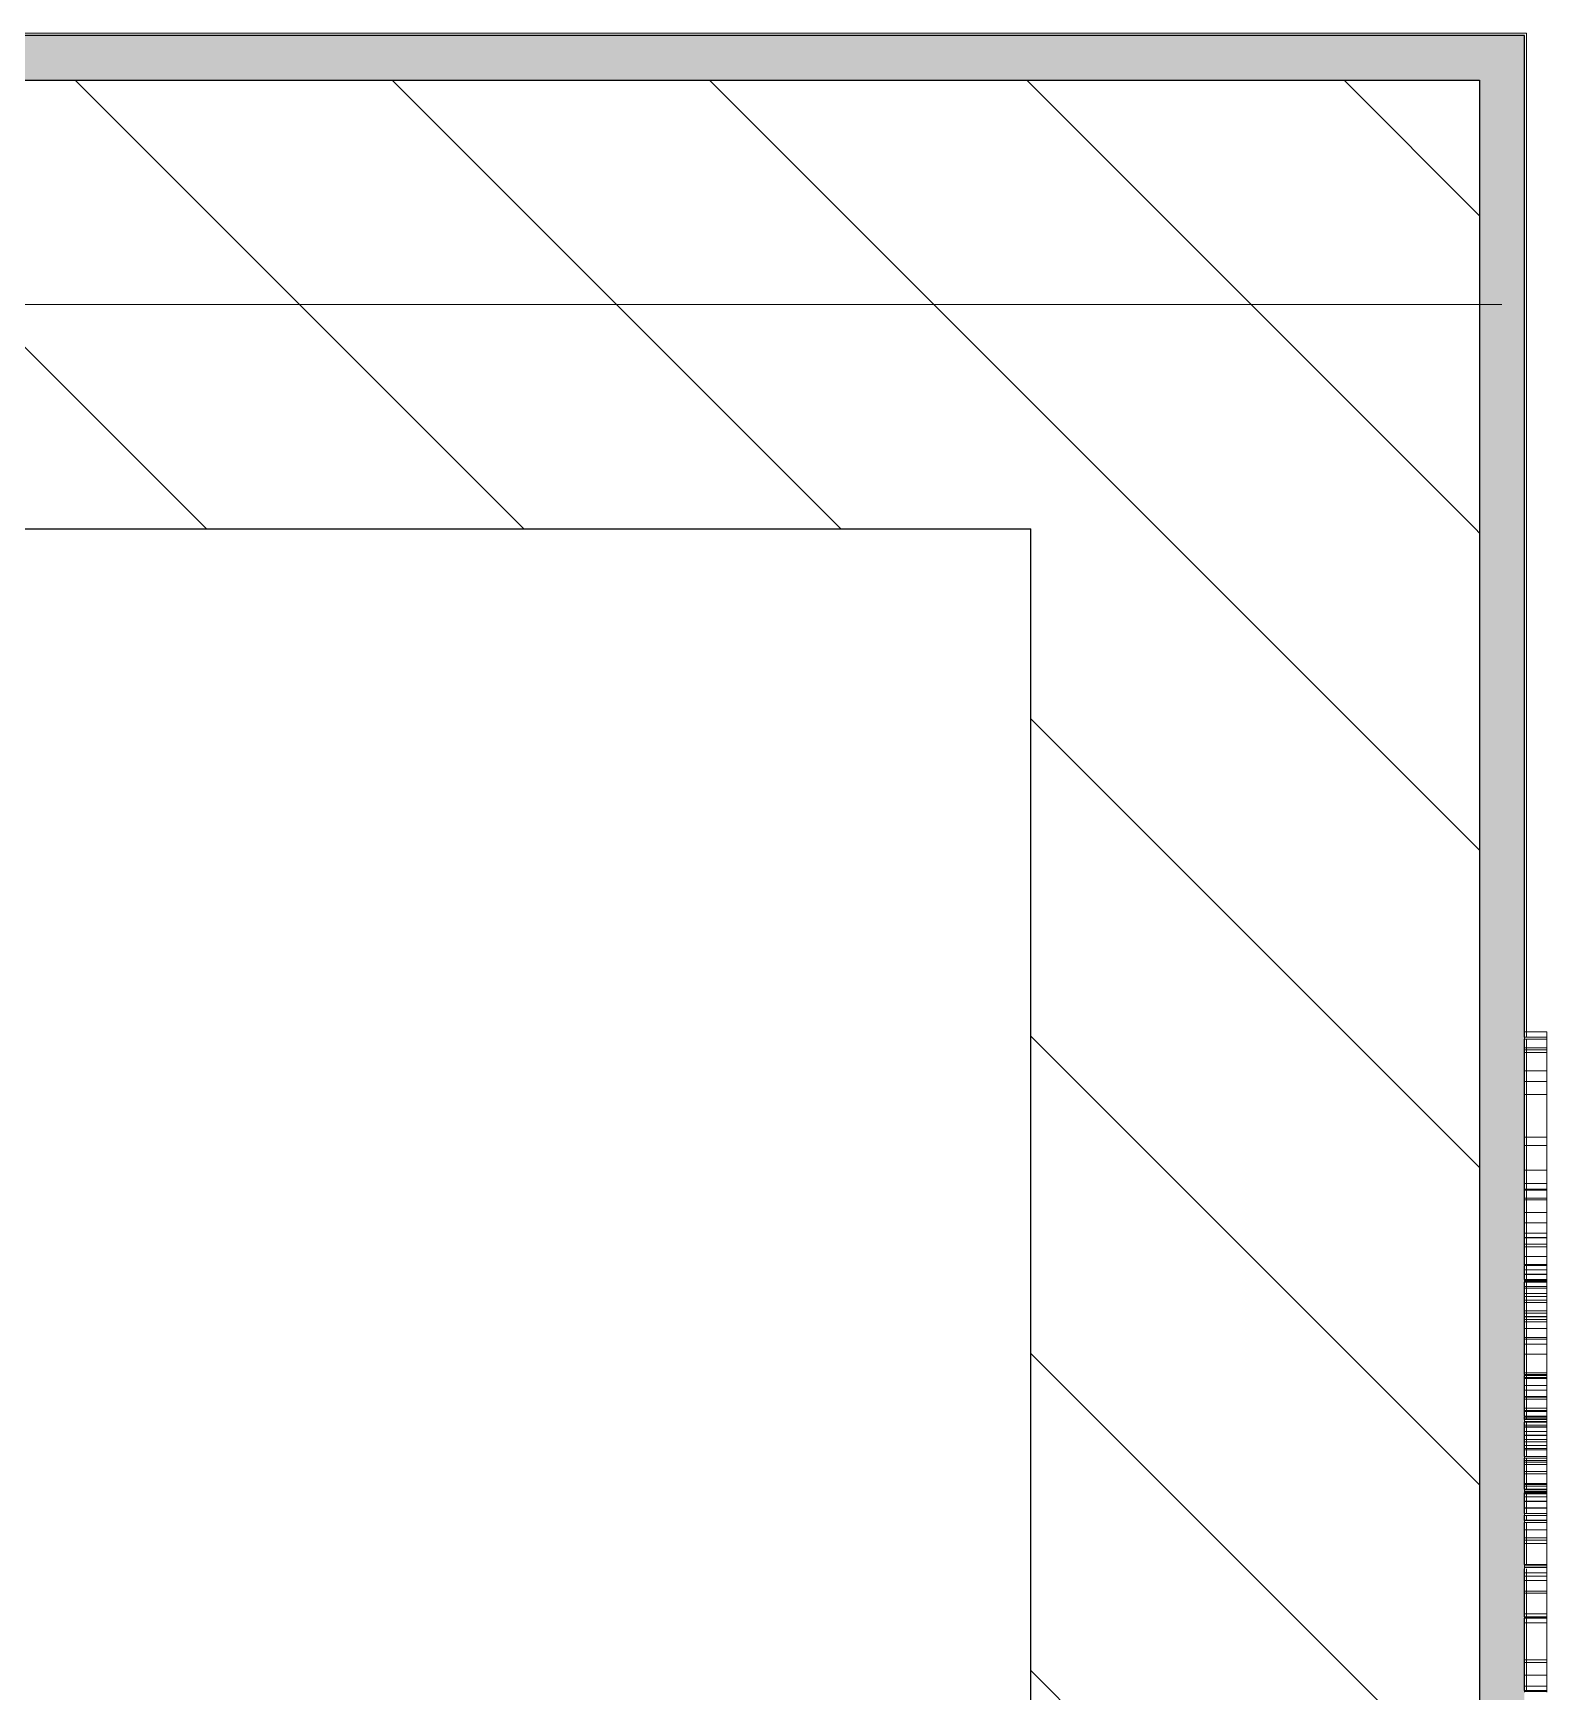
# Model space of a CAD drawing. Header units: millimetres. Extents: x 855 to 48623, y -2192 to 8255.
# Drawn here: x 14827 to 15502, y 7182 to 7921 of the extents above; entities that cross this region are included whole.
import ezdxf

# ---------------------------------------------------------------- set-up
doc = ezdxf.new("R2010")
doc.units = ezdxf.units.MM
for name, color, linetype, lineweight, true_color in [('A-WALL-2', 7, 'Continuous', 25, 0x3c3c3c), ('A-WALL-FNSH-1', 7, 'Continuous', 13, 0x3c3c3c), ('I-FURN-1', 7, 'Continuous', 9, 0xf0f0f0)]:
    doc.layers.add(name, color=color, linetype=linetype, lineweight=lineweight, true_color=true_color)
doc.layers.add('I-WALL', color=7, linetype='Continuous', lineweight=9)
doc.layers.add('Оси', color=7, linetype='Continuous', lineweight=9)
pattern_1 = [(135, (-15437.77, 0), (-70.71068, -70.71068), [])]
pattern_2 = [(0, (-15437.77, 0), (121.92, 30.48), [10.058, -81.382, 10.058, -81.382, -487.68]), (0, (-15437.77, 0), (121.92, 30.48), [-182.88, 10.058, -172.822, 10.058, -81.382, -213.36]), (0, (-15437.77, 0), (121.92, 30.48), [-457.2, 10.058, -50.902, 10.058, -142.342]), (120, (-15392.05, 15.24), (-87.356454, 90.345817), [10.058, -81.382, 10.058, -81.382, -487.68]), (120, (-15392.05, 15.24), (-87.356454, 90.345817), [-182.88, 10.058, -172.822, 10.058, -81.382, -213.36]), (120, (-15392.05, 15.24), (-87.356454, 90.345817), [-457.2, 10.058, -50.902, 10.058, -142.342]), (240, (-15376.81, 76.2), (-34.563546, -120.825817), [10.058, -81.382, 10.058, -81.382, -487.68]), (240, (-15376.81, 76.2), (-34.563546, -120.825817), [-182.88, 10.058, -172.822, 10.058, -81.382, -213.36]), (240, (-15376.81, 76.2), (-34.563546, -120.825817), [-457.2, 10.058, -50.902, 10.058, -142.342])]

# ---------------------------------------------------------------- blocks, each defined once
blk = doc.blocks.new('Надпись в вестибюле_2 - Надпись в вестибюле_2-32623903-План разверток пом_ 2_03_ Этаж 2')
at = {"layer": 'I-FURN-1'}
for p, q in [((732.45, 0), (745.75, 0)), ((746.92, 0), (732.45, 0)), ((732.79, 0), (735.14, 0)), ((735.14, 0), (732.79, 0)), ((732.79, 0), (732.79, -10)), ((732.79, 0), (732.79, -10)), ((735.14, 0), (733.28, 0)), ((733.28, 0), (735.14, 0)), ((733.28, 0), (735.14, 0)), ((735.14, 0), (733.28, 0)), ((733.28, 0), (733.28, -10)), ((763.4, 0), (735.14, 0)), ((735.14, 0), (740, 0)), ((735.14, 0), (763.4, 0)), ((745.75, 0), (735.14, 0)), ((735.14, 0), (735.14, -10)), ((735.14, 0), (735.14, -10)), ((740, 0), (763.4, 0)), ((740, 0), (740, -10)), ((743.37, 0), (763.4, 0)), ((745.75, 0), (765.42, 0)), ((745.75, 0), (745.75, -10)), ((763.4, 0), (746.86, 0)), ((746.86, 0), (746.86, -10)), ((746.86, 0), (746.86, -10)), ((765.42, 0), (746.92, 0)), ((746.92, -10), (746.92, 0)), ((746.92, -10), (746.92, 0)), ((763.4, 0), (765.42, 0)), ((765.42, 0), (763.4, 0)), ((763.4, 0), (765.42, 0)), ((763.4, 0), (765.42, 0)), ((765.42, 0), (763.4, 0)), ((763.4, 0), (765.42, 0)), ((765.42, 0), (763.4, 0)), ((763.4, 0), (763.4, -10)), ((763.4, 0), (763.4, -10)), ((765.42, 0), (784.25, 0)), ((785.61, 0), (765.42, 0)), ((765.42, 0), (765.42, -10)), ((765.42, 0), (765.42, -10)), ((765.69, 0), (765.69, -10)), ((765.69, 0), (765.69, -10)), ((765.76, 0), (767.41, 0)), ((765.76, 0), (789.38, 0)), ((782.23, 0), (765.76, 0)), ((765.76, 0), (765.76, -10)), ((765.76, 0), (765.76, -10)), ((766.08, 0), (766.08, -10)), ((768.7, 0), (766.23, 0)), ((767.41, 0), (776.64, 0)), ((767.41, -10), (767.41, 0)), ((776.64, 0), (768.7, 0)), ((776.64, 0), (782.23, 0)), ((776.64, 0), (776.64, -10)), ((782.23, 0), (777.56, 0)), ((777.56, 0), (777.56, -10)), ((782.23, 0), (787.46, 0)), ((785.62, 0), (782.23, 0)), ((782.23, 0), (789.38, 0)), ((789.38, 0), (782.23, 0)), ((789.38, 0), (782.23, 0)), ((782.23, 0), (789.38, 0)), ((789.38, 0), (782.23, 0)), ((782.23, 0), (782.23, -10)), ((782.23, 0), (782.23, -10)), ((782.23, -10), (782.23, 0)), ((782.23, 0), (782.23, -10)), ((784.25, 0), (863.13, 0)), ((784.25, -10), (784.25, 0)), ((784.25, 0), (784.25, -10)), ((864.3, 0), (785.61, 0)), ((785.61, 0), (785.61, -10)), ((787.46, 0), (785.62, 0)), ((788.06, 0), (789.38, 0)), ((788.06, 0), (789.38, 0)), ((789.38, 0), (788.06, 0)), ((788.06, -10), (788.06, 0)), ((788.82, 0), (788.82, -10)), ((789.38, 0), (798.72, 0)), ((798.72, 0), (789.38, 0)), ((789.38, 0), (798.72, 0)), ((789.38, 0), (798.72, 0)), ((798.72, 0), (789.38, 0)), ((789.38, 0), (798.72, 0)), ((798.72, 0), (789.38, 0)), ((789.38, 0), (798.72, 0)), ((798.72, 0), (789.38, 0)), ((789.38, 0), (798.72, 0)), ((798.72, 0), (789.38, 0)), ((798.72, 0), (789.38, 0)), ((789.38, 0), (798.72, 0)), ((789.38, 0), (789.38, -10)), ((798.72, 0), (808.07, 0)), ((808.07, 0), (798.72, 0)), ((798.72, 0), (808.07, 0)), ((798.72, 0), (808.92, 0)), ((817.51, 0), (798.72, 0)), ((798.72, 0), (817.51, 0)), ((809.16, 0), (798.72, 0)), ((798.72, 0), (817.56, 0)), ((817.56, 0), (798.72, 0)), ((798.72, 0), (817.51, 0)), ((817.51, 0), (798.72, 0)), ((811.27, 0), (798.72, 0)), ((798.72, 0), (814.5, 0)), ((800.26, 0), (798.72, 0)), ((798.72, 0), (800.26, 0)), ((798.72, 0), (798.72, -10)), ((800.26, 0), (804.88, 0)), ((800.26, 0), (800.26, -10)), ((808.93, 0), (801.27, 0)), ((801.27, 0), (801.27, -10)), ((804.88, 0), (812.08, 0)), ((804.88, 0), (804.88, -10)), ((808.07, 0), (808.07, -10)), ((808.07, 0), (808.07, -10)), ((808.92, 0), (814.5, 0)), ((814.5, 0), (808.92, 0)), ((808.92, 0), (811.44, 0)), ((808.92, 0), (817.51, 0)), ((817.51, 0), (808.92, 0)), ((808.92, 0), (817.51, 0)), ((808.92, 0), (808.92, -10)), ((817.56, 0), (808.93, 0)), ((808.93, 0), (808.93, -10)), ((817.51, 0), (809.16, 0)), ((809.16, 0), (809.16, -10)), ((811.27, 0), (811.27, -10)), ((817.56, 0), (812.08, 0)), ((812.08, 0), (821.36, 0)), ((812.08, 0), (812.08, -10)), ((814.5, 0), (817.56, 0)), ((814.5, 0), (814.5, -10)), ((814.57, 0), (817.51, 0)), ((817.51, 0), (814.57, 0)), ((814.57, 0), (814.57, -10)), ((817.51, -10), (817.51, 0)), ((817.56, 0), (821.36, 0)), ((821.36, 0), (817.56, 0)), ((817.56, 0), (821.36, 0)), ((821.36, 0), (817.56, 0)), ((817.56, 0), (821.36, 0)), ((821.36, 0), (817.56, 0)), ((817.56, 0), (821.36, 0)), ((821.36, 0), (817.56, 0)), ((817.56, 0), (821.36, 0)), ((821.36, 0), (817.56, 0)), ((817.56, 0), (821.36, 0)), ((820.9, 0), (817.56, 0)), ((821.36, 0), (817.56, 0)), ((817.56, 0), (821.36, 0)), ((821.36, 0), (817.56, 0)), ((819.55, 0), (817.56, 0)), ((817.56, 0), (821.36, 0)), ((817.56, 0), (817.56, -10)), ((825.52, 0), (819.55, 0)), ((819.55, 0), (819.55, -10)), ((820.9, 0), (820.9, -10)), ((821.36, 0), (851.51, 0)), ((821.36, -10), (821.36, 0)), ((837.54, 0), (821.73, 0)), ((821.73, 0), (840.48, 0)), ((840.48, 0), (821.73, 0)), ((821.73, 0), (840.48, 0)), ((829.77, 0), (821.73, 0)), ((821.73, 0), (829.77, 0)), ((821.73, 0), (833.95, 0)), ((821.73, 0), (821.73, -10)), ((840.48, 0), (821.92, 0)), ((821.92, 0), (821.92, -10)), ((822.59, 0), (840.48, 0)), ((840.48, 0), (822.59, 0)), ((822.59, 0), (836.85, 0)), ((840.48, 0), (822.59, 0)), ((822.59, 0), (822.59, -10)), ((822.9, 0), (833.9, 0)), ((833.9, 0), (822.9, 0)), ((825.03, 0), (822.9, 0)), ((822.9, 0), (833.9, 0)), ((822.9, 0), (822.9, -10)), ((824.32, 0), (824.32, -10)), ((833.9, 0), (825.03, 0)), ((825.03, 0), (825.03, -10)), ((835.8, 0), (825.52, 0)), ((825.52, 0), (825.52, -10)), ((829.77, 0), (840.48, 0)), ((829.77, 0), (829.77, -10)), ((840.48, 0), (830.87, 0)), ((830.87, 0), (830.87, -10)), ((833.9, 0), (833.9, -10)), ((833.95, 0), (836.85, 0)), ((836.85, 0), (833.95, 0)), ((833.95, 0), (840.48, 0)), ((833.95, 0), (855.45, 0)), ((833.95, 0), (833.95, -10)), ((840.48, 0), (835.05, 0)), ((835.05, 0), (835.05, -10)), ((850.7, 0), (835.8, 0)), ((835.8, 0), (835.8, -10)), ((836.85, 0), (840.48, 0)), ((836.85, 0), (836.85, -10)), ((837.49, 0), (837.49, -10)), ((840.48, 0), (837.54, 0)), ((837.54, 0), (837.54, -10)), ((840.48, 0), (853.18, 0)), ((842.43, 0), (840.48, 0)), ((840.48, 0), (844.09, 0)), ((844.09, 0), (840.48, 0)), ((840.48, 0), (847.05, 0)), ((850.55, 0), (840.48, 0)), ((840.48, 0), (855.45, 0)), ((855.45, 0), (840.48, 0)), ((840.48, 0), (848.6, 0)), ((845.04, 0), (840.48, 0)), ((840.48, 0), (840.48, -10)), ((853.18, 0), (841.06, 0)), ((841.06, 0), (841.06, -10)), ((844.09, 0), (842.43, 0)), ((842.43, 0), (842.43, -10)), ((853.18, 0), (844.09, 0)), ((844.09, 0), (844.09, -10)), ((854.99, 0), (845.04, 0)), ((845.04, 0), (845.04, -10)), ((846.91, 0), (846.91, -10)), ((847.05, 0), (853.18, 0)), ((847.05, 0), (847.05, -10)), ((848.6, 0), (855.45, 0)), ((848.6, 0), (848.6, -10)), ((850.55, 0), (850.55, -10)), ((850.7, 0), (850.7, -10)), ((855.22, 0), (851.51, 0)), ((851.51, 0), (883.14, 0)), ((883.14, 0), (851.51, 0)), ((851.51, 0), (851.51, -10)), ((852.79, 0), (852.79, -10)), ((853.18, 0), (855.22, 0)), ((853.18, 0), (853.18, -10)), ((853.99, 0), (855.22, 0)), ((855.22, 0), (853.99, 0)), ((853.99, 0), (855.22, 0)), ((855.22, 0), (853.99, 0)), ((853.99, 0), (853.99, -10)), ((855.45, 0), (854.34, 0)), ((854.34, 0), (854.34, -10)), ((863.13, 0), (854.99, 0)), ((854.99, 0), (854.99, -10)), ((855.22, 0), (855.22, -10)), ((855.45, 0), (857.57, 0)), ((857.57, 0), (855.45, 0)), ((855.45, 0), (857.57, 0)), ((857.57, 0), (855.45, 0)), ((855.45, 0), (857.57, 0)), ((857.57, 0), (855.45, 0)), ((855.45, 0), (857.57, 0)), ((857.57, 0), (855.45, 0)), ((855.45, 0), (883.14, 0)), ((855.45, 0), (855.45, -10)), ((857.57, 0), (873.65, 0)), ((873.65, 0), (857.57, 0)), ((857.57, 0), (874.05, 0)), ((857.57, 0), (859, 0)), ((869.11, 0), (857.57, 0)), ((857.57, 0), (857.57, -10)), ((857.57, 0), (857.57, -10)), ((858, 0), (858, -10)), ((874.05, 0), (859, 0)), ((859, 0), (867.1, 0)), ((859, 0), (859, -10)), ((863.13, 0), (883.14, 0)), ((863.13, 0), (863.13, -10)), ((874.87, 0), (863.95, 0)), ((863.95, 0), (863.95, -10)), ((883.14, 0), (864.3, 0)), ((864.3, 0), (864.3, -10)), ((864.3, 0), (864.3, -10)), ((867.1, 0), (872.32, 0)), ((867.1, 0), (867.1, -10)), ((874.05, 0), (869.11, 0)), ((869.11, 0), (869.11, -10)), ((872.32, 0), (874.05, 0)), ((872.32, 0), (872.32, -10)), ((872.81, 0), (872.81, -10)), ((872.81, 0), (872.81, -10)), ((873.65, 0), (873.65, -10)), ((874.05, 0), (883.14, 0)), ((883.14, 0), (874.05, 0)), ((874.05, 0), (883.14, 0)), ((883.14, 0), (874.05, 0)), ((874.05, 0), (874.05, -10)), ((883.14, 0), (874.87, 0)), ((874.87, 0), (874.87, -10)), ((883.14, 0), (890.61, 0)), ((890.61, 0), (883.14, 0)), ((883.14, 0), (890.61, 0)), ((890.61, 0), (883.14, 0)), ((897.61, 0), (883.14, 0)), ((883.14, 0), (916.1, 0)), ((897.61, 0), (883.14, 0)), ((883.14, 0), (897.61, 0)), ((883.14, 0), (883.14, -10)), ((883.14, 0), (883.14, -10)), ((887.63, 0), (887.63, -10)), ((889.77, 0), (889.77, -10)), ((890.61, 0), (897.61, 0)), ((897.61, 0), (890.61, 0)), ((890.61, 0), (894.53, 0)), ((897.61, 0), (890.61, 0)), ((897.61, 0), (890.61, 0)), ((890.61, 0), (897.61, 0)), ((890.61, 0), (890.61, -10)), ((894.53, 0), (897.61, 0)), ((894.53, 0), (894.53, -10)), ((897.61, 0), (899.95, 0)), ((899.95, 0), (897.61, 0)), ((897.61, 0), (899.95, 0)), ((899.95, 0), (897.61, 0)), ((899.95, 0), (897.61, 0)), ((897.61, 0), (899.95, 0)), ((916.1, 0), (897.61, 0)), ((897.61, 0), (897.61, -10)), ((897.61, 0), (897.61, -10)), ((897.61, -10), (897.61, 0)), ((897.61, 0), (897.61, -10)), ((898.63, 0), (898.63, -10)), ((899.78, 0), (899.78, -10)), ((899.95, 0), (915.2, 0)), ((903.65, 0), (899.95, 0)), ((899.95, 0), (915.2, 0)), ((915.2, 0), (899.95, 0)), ((912.5, 0), (899.95, 0)), ((899.95, 0), (915.74, 0)), ((901.49, 0), (899.95, 0)), ((899.95, 0), (901.49, 0)), ((899.95, 0), (899.95, -10)), ((901.49, 0), (906.12, 0)), ((901.49, 0), (901.49, -10)), ((910.16, 0), (902.51, 0)), ((902.51, 0), (902.51, -10)), ((906.12, 0), (913.32, 0)), ((906.12, 0), (906.12, -10)), ((907.17, -10), (907.17, 0)), ((908.82, -10), (908.82, 0)), ((916.1, 0), (910.16, 0)), ((910.16, 0), (910.16, -10)), ((912.5, 0), (912.5, -10)), ((915.74, 0), (913.32, 0)), ((913.32, 0), (916.1, 0)), ((913.32, 0), (913.32, -10)), ((915.2, 0), (915.2, -10)), ((915.74, 0), (915.74, -10)), ((916.1, 0), (1024.4, 0)), ((934.94, 0), (916.1, 0)), ((916.1, 0), (916.1, -10)), ((916.1, 0), (916.1, -10)), ((916.44, 0), (918.72, 0)), ((918.79, 0), (916.44, 0)), ((916.44, 0), (918.79, 0)), ((918.79, 0), (916.44, 0)), ((916.44, 0), (922.6, 0)), ((916.44, 0), (916.44, -10)), ((916.44, 0), (916.44, -10)), ((918.72, 0), (918.72, -10)), ((918.79, 0), (922.6, 0)), ((920.78, 0), (918.79, 0)), ((918.79, 0), (922.6, 0)), ((922.6, 0), (918.79, 0)), ((918.79, 0), (922.6, 0)), ((922.6, 0), (918.79, 0)), ((918.79, 0), (918.79, -10)), ((926.75, 0), (920.78, 0)), ((920.78, 0), (920.78, -10)), ((922.6, 0), (934.94, 0)), ((922.6, 0), (922.6, -10)), ((922.73, 0), (922.73, -10)), ((922.96, 0), (934.94, 0)), ((922.96, 0), (934.94, 0)), ((931, 0), (922.96, 0)), ((922.96, 0), (931, 0)), ((922.96, 0), (922.96, -10)), ((934.94, 0), (923.15, 0)), ((923.15, 0), (923.15, -10)), ((934.94, 0), (926.75, 0)), ((926.75, 0), (926.75, -10)), ((934.94, 0), (931, 0)), ((931, 0), (934.94, 0)), ((931, 0), (931, -10)), ((934.94, 0), (932.11, 0)), ((932.11, -10), (932.11, 0)), ((937.03, 0), (934.94, 0)), ((934.94, 0), (952.74, 0)), ((1024.4, 0), (934.94, 0)), ((934.94, 0), (1019.7, 0)), ((1019.7, 0), (934.94, 0)), ((934.94, 0), (1019.7, 0)), ((1019.7, 0), (934.94, 0)), ((934.94, 0), (934.94, -10)), ((934.94, 0), (934.94, -10)), ((934.94, 0), (934.94, -10)), ((934.94, 0), (934.94, -10)), ((935.18, 0), (941.71, 0)), ((941.71, 0), (935.18, 0)), ((935.18, 0), (956.68, 0)), ((941.71, 0), (935.18, 0)), ((935.18, 0), (941.71, 0)), ((941.71, 0), (935.18, 0)), ((935.18, 0), (935.18, -10)), ((951.94, 0), (937.03, 0)), ((937.03, 0), (937.03, -10)), ((941.71, 0), (959.26, 0)), ((979.93, 0), (941.71, 0)), ((946.27, 0), (941.71, 0)), ((941.71, 0), (941.71, -10)), ((956.22, 0), (946.27, 0)), ((946.27, 0), (946.27, -10)), ((951.94, 0), (951.94, -10)), ((998.84, 0), (952.74, 0)), ((952.74, 0), (1017.68, 0)), ((952.74, 0), (952.74, -10)), ((956.22, 0), (956.22, -10)), ((956.68, 0), (998.84, 0)), ((965.18, 0), (956.68, 0)), ((956.68, 0), (956.68, -10)), ((959.26, 0), (979.93, 0)), ((959.26, 0), (959.26, -10)), ((976.11, 0), (965.18, 0)), ((965.18, 0), (965.18, -10)), ((998.84, 0), (976.11, 0)), ((976.11, 0), (976.11, -10)), ((979.93, 0), (979.93, -10)), ((1017.68, 0), (998.84, 0)), ((998.84, 0), (998.84, -10)), ((998.84, 0), (998.84, -10)), ((998.84, -10), (998.84, 0)), ((998.84, 0), (998.84, -10)), ((1009.37, 0), (1004.66, 0)), ((1004.66, 0), (1017.68, 0)), ((1004.66, 0), (1004.66, -10)), ((1004.66, 0), (1004.66, -10)), ((1004.66, -10), (1004.66, 0)), ((1004.66, 0), (1004.66, -10)), ((1009.37, 0), (1009.37, -10)), ((1017.68, 0), (1019.7, 0)), ((1017.68, 0), (1017.68, -10)), ((1017.68, 0), (1017.68, -10)), ((1018.78, -10), (1018.78, 0)), ((1019.7, 0), (1023.49, 0)), ((1023.49, 0), (1019.7, 0)), ((1019.7, 0), (1024.4, 0)), ((1024.4, 0), (1019.7, 0)), ((1019.7, 0), (1019.7, -10)), ((1019.7, 0), (1019.7, -10)), ((1023.49, 0), (1023.49, -10)), ((1023.49, 0), (1023.49, -10)), ((1023.49, 0), (1023.49, -10)), ((1023.49, 0), (1023.49, -10)), ((1024.4, 0), (1026.76, 0)), ((1026.76, 0), (1024.4, 0)), ((1024.4, -10), (1024.4, 0)), ((1024.4, 0), (1024.4, -10)), ((1026.76, 0), (1026.76, -10)), ((1026.76, 0), (1026.76, -10)), ((732.45, -10), (746.92, -10)), ((745.75, -10), (732.45, -10)), ((732.79, -10), (735.14, -10)), ((735.14, -10), (732.79, -10)), ((733.28, -10), (735.14, -10)), ((735.14, -10), (733.28, -10)), ((733.28, -10), (735.14, -10)), ((735.14, -10), (733.28, -10)), ((733.28, -10), (735.14, -10)), ((735.14, -10), (733.28, -10)), ((735.14, -10), (763.4, -10)), ((740, -10), (735.14, -10)), ((735.14, -10), (763.4, -10)), ((763.4, -10), (735.14, -10)), ((735.14, -10), (745.75, -10)), ((763.4, -10), (735.14, -10)), ((763.4, -10), (740, -10)), ((765.42, -10), (745.75, -10)), ((746.86, -10), (763.4, -10)), ((746.92, -10), (765.42, -10)), ((763.4, -10), (765.42, -10)), ((765.42, -10), (763.4, -10)), ((763.4, -10), (765.42, -10)), ((765.42, -10), (763.4, -10)), ((763.4, -10), (765.42, -10)), ((765.42, -10), (763.4, -10)), ((763.4, -10), (765.42, -10)), ((765.42, -10), (763.4, -10)), ((765.42, -10), (785.61, -10)), ((784.25, -10), (765.42, -10)), ((767.41, -10), (765.76, -10)), ((765.76, -10), (782.23, -10)), ((789.38, -10), (765.76, -10)), ((766.08, -10), (768.7, -10)), ((776.64, -10), (767.41, -10)), ((768.7, -10), (776.64, -10)), ((782.23, -10), (776.64, -10)), ((777.56, -10), (782.23, -10)), ((782.23, -10), (785.62, -10)), ((787.46, -10), (782.23, -10)), ((782.23, -10), (789.38, -10)), ((789.38, -10), (782.23, -10)), ((782.23, -10), (789.38, -10)), ((789.38, -10), (782.23, -10)), ((782.23, -10), (789.38, -10)), ((863.13, -10), (784.25, -10)), ((785.61, -10), (864.3, -10)), ((785.62, -10), (787.46, -10)), ((789.38, -10), (788.06, -10)), ((788.06, -10), (789.38, -10)), ((789.38, -10), (788.06, -10)), ((789.38, -10), (798.72, -10)), ((798.72, -10), (789.38, -10)), ((789.38, -10), (798.72, -10)), ((798.72, -10), (789.38, -10)), ((789.38, -10), (798.72, -10)), ((798.72, -10), (789.38, -10)), ((789.38, -10), (798.72, -10)), ((798.72, -10), (789.38, -10)), ((789.38, -10), (798.72, -10)), ((798.72, -10), (789.38, -10)), ((789.38, -10), (798.72, -10)), ((798.72, -10), (789.38, -10)), ((798.72, -10), (789.38, -10)), ((789.38, -10), (798.72, -10)), ((798.72, -10), (808.07, -10)), ((808.07, -10), (798.72, -10)), ((798.72, -10), (808.07, -10)), ((808.07, -10), (798.72, -10)), ((798.72, -10), (817.51, -10)), ((808.92, -10), (798.72, -10)), ((798.72, -10), (809.16, -10)), ((817.51, -10), (798.72, -10)), ((798.72, -10), (817.51, -10)), ((817.51, -10), (798.72, -10)), ((798.72, -10), (817.56, -10)), ((817.56, -10), (798.72, -10)), ((800.26, -10), (798.72, -10)), ((798.72, -10), (800.26, -10)), ((814.5, -10), (798.72, -10)), ((798.72, -10), (811.27, -10)), ((804.88, -10), (800.26, -10)), ((801.27, -10), (808.93, -10)), ((812.08, -10), (804.88, -10)), ((808.92, -10), (814.5, -10)), ((814.5, -10), (808.92, -10)), ((808.92, -10), (814.5, -10)), ((814.5, -10), (808.92, -10)), ((817.51, -10), (808.92, -10)), ((808.92, -10), (817.51, -10)), ((817.51, -10), (808.92, -10)), ((808.93, -10), (817.56, -10)), ((809.16, -10), (817.51, -10)), ((821.36, -10), (812.08, -10)), ((812.08, -10), (817.56, -10)), ((817.56, -10), (814.5, -10)), ((814.57, -10), (817.51, -10)), ((817.51, -10), (814.57, -10)), ((814.57, -10), (817.51, -10)), ((817.51, -10), (814.57, -10)), ((817.56, -10), (821.36, -10)), ((821.36, -10), (817.56, -10)), ((817.56, -10), (821.36, -10)), ((821.36, -10), (817.56, -10)), ((817.56, -10), (821.36, -10)), ((821.36, -10), (817.56, -10)), ((817.56, -10), (821.36, -10)), ((821.36, -10), (817.56, -10)), ((817.56, -10), (821.36, -10)), ((821.36, -10), (817.56, -10)), ((817.56, -10), (820.9, -10)), ((821.36, -10), (817.56, -10)), ((817.56, -10), (821.36, -10)), ((821.36, -10), (817.56, -10)), ((821.36, -10), (817.56, -10)), ((817.56, -10), (819.55, -10)), ((817.56, -10), (821.36, -10)), ((821.36, -10), (817.56, -10)), ((817.56, -10), (821.36, -10)), ((819.55, -10), (825.52, -10)), ((851.51, -10), (821.36, -10)), ((821.73, -10), (837.54, -10)), ((840.48, -10), (821.73, -10)), ((821.73, -10), (840.48, -10)), ((840.48, -10), (821.73, -10)), ((833.95, -10), (821.73, -10)), ((829.77, -10), (821.73, -10)), ((821.73, -10), (829.77, -10)), ((821.92, -10), (840.48, -10)), ((822.59, -10), (840.48, -10)), ((840.48, -10), (822.59, -10)), ((836.85, -10), (822.59, -10)), ((822.59, -10), (840.48, -10)), ((822.9, -10), (824.32, -10)), ((833.9, -10), (822.9, -10)), ((822.9, -10), (833.9, -10)), ((833.9, -10), (822.9, -10)), ((833.9, -10), (822.9, -10)), ((822.9, -10), (825.03, -10)), ((824.32, -10), (833.9, -10)), ((825.03, -10), (833.9, -10)), ((825.52, -10), (835.8, -10)), ((840.48, -10), (829.77, -10)), ((830.87, -10), (840.48, -10)), ((833.95, -10), (836.85, -10)), ((836.85, -10), (833.95, -10)), ((833.95, -10), (836.85, -10)), ((836.85, -10), (833.95, -10)), ((840.48, -10), (833.95, -10)), ((855.45, -10), (833.95, -10)), ((835.05, -10), (840.48, -10)), ((835.8, -10), (850.7, -10)), ((840.48, -10), (836.85, -10)), ((837.49, -10), (840.48, -10)), ((840.48, -10), (837.49, -10)), ((837.54, -10), (840.48, -10)), ((840.48, -10), (844.09, -10)), ((844.09, -10), (840.48, -10)), ((840.48, -10), (844.09, -10)), ((844.09, -10), (840.48, -10)), ((840.48, -10), (842.43, -10)), ((853.18, -10), (840.48, -10)), ((840.48, -10), (850.55, -10)), ((847.05, -10), (840.48, -10)), ((848.6, -10), (840.48, -10)), ((840.48, -10), (855.45, -10)), ((855.45, -10), (840.48, -10)), ((840.48, -10), (845.04, -10)), ((841.06, -10), (853.18, -10)), ((842.43, -10), (844.09, -10)), ((844.09, -10), (846.91, -10)), ((846.91, -10), (844.09, -10)), ((844.09, -10), (853.18, -10)), ((845.04, -10), (854.99, -10)), ((853.18, -10), (847.05, -10)), ((855.45, -10), (848.6, -10)), ((851.51, -10), (855.22, -10)), ((851.51, -10), (883.14, -10)), ((883.14, -10), (851.51, -10)), ((855.22, -10), (853.18, -10)), ((853.99, -10), (855.22, -10)), ((855.22, -10), (853.99, -10)), ((853.99, -10), (855.22, -10)), ((855.22, -10), (853.99, -10)), ((854.34, -10), (855.45, -10)), ((854.99, -10), (863.13, -10)), ((855.45, -10), (857.57, -10)), ((857.57, -10), (855.45, -10)), ((855.45, -10), (857.57, -10)), ((857.57, -10), (855.45, -10)), ((855.45, -10), (857.57, -10)), ((857.57, -10), (855.45, -10)), ((855.45, -10), (857.57, -10)), ((857.57, -10), (855.45, -10)), ((883.14, -10), (855.45, -10)), ((857.57, -10), (873.65, -10)), ((873.65, -10), (857.57, -10)), ((874.05, -10), (857.57, -10)), ((857.57, -10), (869.11, -10)), ((859, -10), (857.57, -10)), ((859, -10), (874.05, -10)), ((867.1, -10), (859, -10)), ((883.14, -10), (863.13, -10)), ((863.95, -10), (874.87, -10)), ((864.3, -10), (883.14, -10)), ((872.32, -10), (867.1, -10)), ((869.11, -10), (874.05, -10)), ((874.05, -10), (872.32, -10)), ((874.05, -10), (883.14, -10)), ((883.14, -10), (874.05, -10)), ((874.05, -10), (883.14, -10)), ((883.14, -10), (874.05, -10)), ((874.05, -10), (883.14, -10)), ((883.14, -10), (874.05, -10)), ((874.87, -10), (883.14, -10)), ((883.14, -10), (890.61, -10)), ((887.63, -10), (883.14, -10)), ((883.14, -10), (889.77, -10)), ((890.61, -10), (883.14, -10)), ((883.14, -10), (890.61, -10)), ((890.61, -10), (883.14, -10)), ((897.61, -10), (883.14, -10)), ((883.14, -10), (897.61, -10)), ((916.1, -10), (883.14, -10)), ((883.14, -10), (897.61, -10)), ((890.61, -10), (887.63, -10)), ((890.61, -10), (897.61, -10)), ((897.61, -10), (890.61, -10)), ((890.61, -10), (897.61, -10)), ((897.61, -10), (890.61, -10)), ((890.61, -10), (897.61, -10)), ((894.53, -10), (890.61, -10)), ((897.61, -10), (890.61, -10)), ((890.61, -10), (897.61, -10)), ((897.61, -10), (894.53, -10)), ((897.61, -10), (899.95, -10)), ((899.95, -10), (897.61, -10)), ((897.61, -10), (899.95, -10)), ((899.95, -10), (897.61, -10)), ((899.95, -10), (897.61, -10)), ((897.61, -10), (899.95, -10)), ((897.61, -10), (916.1, -10)), ((899.95, -10), (898.63, -10)), ((899.95, -10), (908.82, -10)), ((908.82, -10), (899.95, -10)), ((899.95, -10), (906.12, -10)), ((915.2, -10), (899.95, -10)), ((899.95, -10), (915.2, -10)), ((915.2, -10), (899.95, -10)), ((901.49, -10), (899.95, -10)), ((899.95, -10), (901.49, -10)), ((915.74, -10), (899.95, -10)), ((899.95, -10), (912.5, -10)), ((906.12, -10), (901.49, -10)), ((902.51, -10), (910.16, -10)), ((913.32, -10), (906.12, -10)), ((907.17, -10), (908.82, -10)), ((908.82, -10), (915.2, -10)), ((910.16, -10), (916.1, -10)), ((916.1, -10), (913.32, -10)), ((913.32, -10), (915.74, -10)), ((916.1, -10), (934.94, -10)), ((1024.4, -10), (916.1, -10)), ((916.44, -10), (918.72, -10)), ((918.72, -10), (916.44, -10)), ((922.6, -10), (916.44, -10)), ((916.44, -10), (918.79, -10)), ((918.79, -10), (916.44, -10)), ((916.44, -10), (918.79, -10)), ((918.79, -10), (922.6, -10)), ((922.6, -10), (918.79, -10)), ((922.6, -10), (918.79, -10)), ((918.79, -10), (920.78, -10)), ((918.79, -10), (922.6, -10)), ((922.6, -10), (918.79, -10)), ((918.79, -10), (922.6, -10)), ((920.78, -10), (926.75, -10)), ((934.94, -10), (922.6, -10)), ((922.96, -10), (934.94, -10)), ((934.94, -10), (922.96, -10)), ((934.94, -10), (922.96, -10)), ((931, -10), (922.96, -10)), ((922.96, -10), (931, -10)), ((923.15, -10), (934.94, -10)), ((926.75, -10), (934.94, -10)), ((934.94, -10), (931, -10)), ((932.11, -10), (934.94, -10)), ((934.94, -10), (937.03, -10)), ((952.74, -10), (934.94, -10)), ((934.94, -10), (1019.7, -10)), ((1019.7, -10), (934.94, -10)), ((934.94, -10), (1019.7, -10)), ((1019.7, -10), (934.94, -10)), ((934.94, -10), (1024.4, -10)), ((935.18, -10), (941.71, -10)), ((941.71, -10), (935.18, -10)), ((956.68, -10), (935.18, -10)), ((935.18, -10), (941.71, -10)), ((941.71, -10), (935.18, -10)), ((935.18, -10), (941.71, -10)), ((937.03, -10), (951.94, -10)), ((941.71, -10), (979.93, -10)), ((959.26, -10), (941.71, -10)), ((941.71, -10), (946.27, -10)), ((946.27, -10), (956.22, -10)), ((952.74, -10), (998.84, -10)), ((1017.68, -10), (952.74, -10)), ((998.84, -10), (956.68, -10)), ((956.68, -10), (965.18, -10)), ((979.93, -10), (959.26, -10)), ((965.18, -10), (976.11, -10)), ((976.11, -10), (998.84, -10)), ((998.84, -10), (1017.68, -10)), ((1004.66, -10), (1017.68, -10)), ((1017.68, -10), (1004.66, -10)), ((1017.68, -10), (1004.66, -10)), ((1004.66, -10), (1009.37, -10)), ((1009.37, -10), (1017.68, -10)), ((1017.68, -10), (1019.7, -10)), ((1019.7, -10), (1017.68, -10)), ((1019.7, -10), (1017.68, -10)), ((1019.7, -10), (1023.49, -10)), ((1023.49, -10), (1019.7, -10)), ((1019.7, -10), (1023.49, -10)), ((1023.49, -10), (1019.7, -10)), ((1019.7, -10), (1024.4, -10)), ((1024.4, -10), (1019.7, -10)), ((1024.4, -10), (1026.76, -10)), ((1026.76, -10), (1024.4, -10))]:
    blk.add_line(p, q, dxfattribs=at)

msp = doc.modelspace()

# ---------------------------------------------------------------- hatches: boundary and pattern name
at = {"layer": 'I-WALL'}
h = msp.add_hatch(dxfattribs=at)
h.set_pattern_fill('FP_8', color=256, style=0, pattern_type=2)
h.set_pattern_definition(pattern_2)
h.paths.add_polyline_path([(15472.23, 7900), (15492.23, 7900), (15492.23, 7920), (12022.23, 7920), (12022.23, 7908), (12052.23, 7908), (12052.23, 7900), (14755.24, 7900)])
h.paths.add_polyline_path([(10722.23, 7900), (10892.23, 7900), (10892.23, 7908), (10922.23, 7908), (10922.23, 7920), (9360.14, 7920), (9360.14, 7900), (10130.87, 7900)])
h = msp.add_hatch(dxfattribs=at)
h.set_pattern_fill('FP_2', color=256, style=0, pattern_type=2)
h.set_pattern_definition(pattern_1)
h.paths.add_polyline_path([(15272.23, 7700), (15472.23, 7700), (15472.23, 7900), (14371.97, 7900), (14371.97, 7700), (14755.24, 7700)])
h = msp.add_hatch(dxfattribs=at)
h.set_pattern_fill('FP_8', color=256, style=0, pattern_type=2)
h.set_pattern_definition(pattern_2)
h.paths.add_polyline_path([(15472.23, 100), (15492.23, 100), (15492.23, 7900), (15472.23, 7900), (15472.23, 1791.33)])
h = msp.add_hatch(dxfattribs=at)
h.set_pattern_fill('FP_2', color=256, style=0, pattern_type=2)
h.set_pattern_definition(pattern_1)
h.paths.add_polyline_path([(15472.23, 100), (15472.23, 7700), (15272.23, 7700), (15272.23, 100)])

# ---------------------------------------------------------------- linework, layer by layer
at = {"layer": 'A-WALL-2'}
for p, q in [((15492.23, 7920), (12022.23, 7920)), ((15492.23, 7473.4), (15492.23, 7920)), ((13771.97, 7900), (15472.23, 7900)), ((15472.23, 7900), (15472.23, -100)), ((14371.97, 7700), (15272.23, 7700)), ((15272.23, 100), (15272.23, 7700)), ((15492.23, 7384.18), (15492.23, 7472.49)), ((15492.23, 7371.96), (15492.23, 7383.94)), ((15492.23, 7367.79), (15492.23, 7371.6)), ((15492.23, 7365.44), (15492.23, 7367.72)), ((15492.23, 7323.05), (15492.23, 7364.2)), ((15492.23, 7304.45), (15492.23, 7322.65)), ((15492.23, 7302.99), (15492.23, 7304.22)), ((15492.23, 7286.49), (15492.23, 7301.79)), ((15492.23, 7282.95), (15492.23, 7285.85)), ((15492.23, 7271.9), (15492.23, 7282.9)), ((15492.23, 7266.56), (15492.23, 7270.36)), ((15492.23, 7263.57), (15492.23, 7266.51)), ((15492.23, 7261.08), (15492.23, 7263.5)), ((15492.23, 7257.92), (15492.23, 7260.44)), ((15492.23, 7238.38), (15492.23, 7257.07)), ((15492.23, 7215.08), (15492.23, 7236.46)), ((15492.23, 7182.28), (15492.23, 7214.42))]:
    msp.add_line(p, q, dxfattribs=at)
at = {"layer": 'A-WALL-FNSH-1'}
for p, q in [((15493.23, 7921), (12022.23, 7921)), ((15493.23, 7473.4), (15493.23, 7921)), ((15493.23, 7384.18), (15493.23, 7472.49)), ((15493.23, 7371.96), (15493.23, 7383.94)), ((15493.23, 7367.79), (15493.23, 7371.6)), ((15493.23, 7365.44), (15493.23, 7367.72)), ((15493.23, 7323.05), (15493.23, 7364.2)), ((15493.23, 7304.45), (15493.23, 7322.65)), ((15493.23, 7302.99), (15493.23, 7304.22)), ((15493.23, 7286.49), (15493.23, 7301.79)), ((15493.23, 7282.95), (15493.23, 7285.85)), ((15493.23, 7271.9), (15493.23, 7282.9)), ((15493.23, 7266.56), (15493.23, 7270.36)), ((15493.23, 7263.57), (15493.23, 7266.51)), ((15493.23, 7261.08), (15493.23, 7263.5)), ((15493.23, 7257.92), (15493.23, 7260.44)), ((15493.23, 7238.38), (15493.23, 7257.07)), ((15493.23, 7215.08), (15493.23, 7236.46)), ((15493.23, 7182.28), (15493.23, 7214.42))]:
    msp.add_line(p, q, dxfattribs=at)
at = {"layer": 'Оси'}
msp.add_line((12982.23, 7800), (15482.23, 7800), dxfattribs=at)

# ---------------------------------------------------------------- block references
at = {"layer": 'I-FURN-1', "rotation": 89.99999999999984}
msp.add_blockref('Надпись в вестибюле_2 - Надпись в вестибюле_2-32623903-План разверток пом_ 2_03_ Этаж 2', (15492.23, 6449), dxfattribs=at)

doc.saveas('drawing.dxf')
